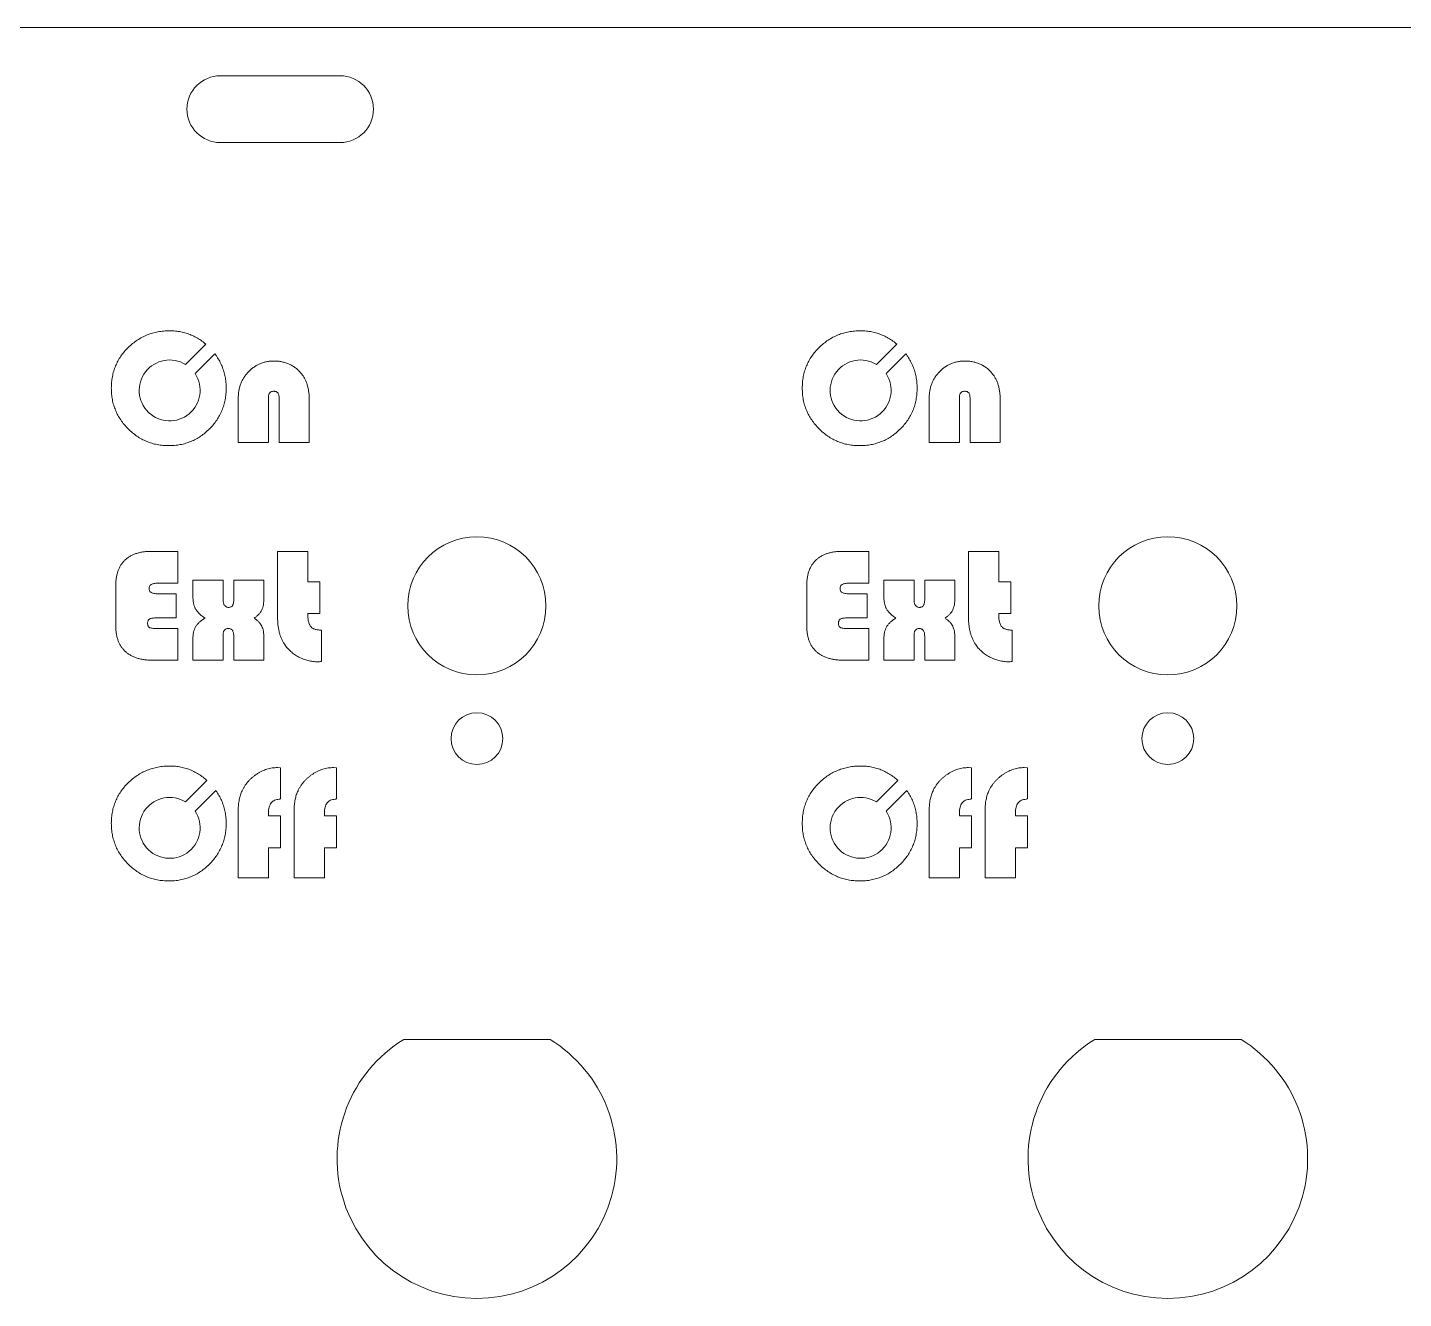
# Model space of a CAD drawing. Header units: millimetres. Extents: x 105 to 587, y 116 to 246.
# Drawn here: x 334.3 to 397.5, y 188 to 246.4 of the extents above; entities that cross this region are included whole.
import ezdxf

# ---------------------------------------------------------------- set-up
doc = ezdxf.new("R2010")
doc.units = ezdxf.units.MM

msp = doc.modelspace()

# ---------------------------------------------------------------- linework, layer by layer
at = {"color": 7, "linetype": 'Continuous', "lineweight": 15}
for p, q in [((587.181, 246.431), (104.581, 246.431)), ((348.631, 244.216), (343.131, 244.216)), ((343.131, 241.146), (348.631, 241.146)), ((342.46, 231.883), (341.529, 230.952)), ((341.971, 230.526), (342.88, 231.435)), ((374.21, 231.883), (373.279, 230.952)), ((373.721, 230.526), (374.63, 231.435)), ((343.953, 227.357), (343.953, 229.41)), ((345.342, 229.435), (345.342, 227.357)), ((345.828, 227.357), (345.828, 229.435)), ((347.217, 229.298), (347.217, 227.357)), ((375.703, 227.357), (375.703, 229.41)), ((377.092, 229.435), (377.092, 227.357)), ((377.578, 227.357), (377.578, 229.435)), ((378.967, 229.298), (378.967, 227.357)), ((345.342, 227.357), (343.953, 227.357)), ((347.217, 227.357), (345.828, 227.357)), ((377.092, 227.357), (375.703, 227.357)), ((378.967, 227.357), (377.578, 227.357)), ((339.921, 222.357), (341.176, 222.357)), ((341.176, 222.357), (341.176, 220.898)), ((345.759, 222.357), (347.148, 222.357)), ((345.759, 219.355), (345.759, 222.357)), ((347.148, 222.357), (347.148, 220.968)), ((371.671, 222.357), (372.926, 222.357)), ((372.926, 222.357), (372.926, 220.898)), ((377.509, 222.357), (378.898, 222.357)), ((377.509, 219.355), (377.509, 222.357)), ((378.898, 222.357), (378.898, 220.968)), ((338.328, 218.913), (338.328, 220.829)), ((341.176, 220.898), (340.262, 220.898)), ((341.87, 221.037), (343.259, 221.037)), ((341.87, 220.281), (341.87, 221.037)), ((343.259, 221.037), (343.259, 220.107)), ((343.745, 221.037), (345.134, 221.037)), ((343.745, 220.107), (343.745, 221.037)), ((345.134, 221.037), (345.134, 220.229)), ((347.148, 220.968), (347.703, 220.968)), ((347.703, 220.968), (347.703, 219.51)), ((370.078, 218.913), (370.078, 220.829)), ((372.926, 220.898), (372.012, 220.898)), ((373.62, 221.037), (375.009, 221.037)), ((373.62, 220.281), (373.62, 221.037)), ((375.009, 221.037), (375.009, 220.107)), ((375.495, 221.037), (376.884, 221.037)), ((375.495, 220.107), (375.495, 221.037)), ((376.884, 221.037), (376.884, 220.229)), ((378.898, 220.968), (379.453, 220.968)), ((379.453, 220.968), (379.453, 219.51)), ((340.294, 220.412), (341.106, 220.412)), ((341.106, 220.412), (341.106, 219.301)), ((372.044, 220.412), (372.856, 220.412)), ((372.856, 220.412), (372.856, 219.301)), ((347.703, 219.51), (347.148, 219.51)), ((379.453, 219.51), (378.898, 219.51)), ((341.106, 219.301), (340.146, 219.301)), ((340.211, 218.815), (341.176, 218.815)), ((341.176, 218.815), (341.176, 217.357)), ((372.856, 219.301), (371.896, 219.301)), ((371.961, 218.815), (372.926, 218.815)), ((372.926, 218.815), (372.926, 217.357)), ((341.87, 217.357), (341.87, 218.339)), ((343.259, 218.52), (343.259, 217.357)), ((343.745, 217.357), (343.745, 218.468)), ((345.134, 218.391), (345.134, 217.357)), ((347.773, 218.743), (347.773, 217.307)), ((373.62, 217.357), (373.62, 218.339)), ((375.009, 218.52), (375.009, 217.357)), ((375.495, 217.357), (375.495, 218.468)), ((376.884, 218.391), (376.884, 217.357)), ((379.523, 218.743), (379.523, 217.307)), ((341.176, 217.357), (340.044, 217.357)), ((343.259, 217.357), (341.87, 217.357)), ((345.134, 217.357), (343.745, 217.357)), ((372.926, 217.357), (371.794, 217.357)), ((375.009, 217.357), (373.62, 217.357)), ((376.884, 217.357), (375.495, 217.357)), ((342.513, 211.835), (341.529, 210.851)), ((345.755, 212.426), (345.898, 212.419)), ((345.898, 212.419), (345.898, 211.01)), ((348.324, 212.426), (348.467, 212.419)), ((348.467, 212.419), (348.467, 211.01)), ((374.263, 211.835), (373.279, 210.851)), ((377.505, 212.426), (377.648, 212.419)), ((377.648, 212.419), (377.648, 211.01)), ((380.074, 212.426), (380.217, 212.419)), ((380.217, 212.419), (380.217, 211.01)), ((341.971, 210.425), (342.923, 211.377)), ((373.721, 210.425), (374.673, 211.377)), ((343.953, 207.357), (343.953, 210.472)), ((345.342, 210.332), (345.342, 210.204)), ((345.342, 210.204), (345.898, 210.204)), ((345.898, 210.204), (345.898, 208.746)), ((346.523, 207.357), (346.523, 210.472)), ((347.912, 210.332), (347.912, 210.204)), ((347.912, 210.204), (348.467, 210.204)), ((348.467, 210.204), (348.467, 208.746)), ((375.703, 207.357), (375.703, 210.472)), ((377.092, 210.332), (377.092, 210.204)), ((377.092, 210.204), (377.648, 210.204)), ((377.648, 210.204), (377.648, 208.746)), ((378.273, 207.357), (378.273, 210.472)), ((379.662, 210.332), (379.662, 210.204)), ((379.662, 210.204), (380.217, 210.204)), ((380.217, 210.204), (380.217, 208.746)), ((345.342, 208.746), (345.342, 207.357)), ((345.898, 208.746), (345.342, 208.746)), ((347.912, 208.746), (347.912, 207.357)), ((348.467, 208.746), (347.912, 208.746)), ((377.092, 208.746), (377.092, 207.357)), ((377.648, 208.746), (377.092, 208.746)), ((379.662, 208.746), (379.662, 207.357)), ((380.217, 208.746), (379.662, 208.746)), ((345.342, 207.357), (343.953, 207.357)), ((347.912, 207.357), (346.523, 207.357)), ((377.092, 207.357), (375.703, 207.357)), ((379.662, 207.357), (378.273, 207.357)), ((358.281, 199.932), (351.556, 199.932)), ((390.031, 199.932), (383.306, 199.932))]:
    msp.add_line(p, q, dxfattribs=at)
for centre, radius in [((354.919, 219.857), 3.175), ((386.669, 219.857), 3.175), ((354.919, 213.757), 1.19), ((386.669, 213.757), 1.19)]:
    msp.add_circle(centre, radius, dxfattribs=at)
for centre, radius, start, end in [((343.131, 242.681), 1.535, 90, 270), ((348.631, 242.681), 1.535, 270, 90), ((340.802, 229.756), 1.4, 58.70258, 33.36097), ((372.552, 229.756), 1.4, 58.70258, 33.36097), ((340.802, 209.655), 1.4, 58.70258, 33.36097), ((372.552, 209.655), 1.4, 58.70258, 33.36097), ((354.919, 194.457), 6.425, 121.5548, 58.4452), ((386.669, 194.457), 6.425, 121.5548, 58.4452)]:
    msp.add_arc(centre, radius, start, end, dxfattribs=at)
for points, knots in [([(338.12, 229.859), (338.122, 229.949), (338.126, 230.128), (338.165, 230.389), (338.225, 230.64), (338.31, 230.881), (338.42, 231.11), (338.554, 231.33), (338.714, 231.538), (338.895, 231.733), (339.095, 231.91), (339.305, 232.068), (339.529, 232.199), (339.762, 232.309), (340.008, 232.392), (340.264, 232.452), (340.53, 232.489), (340.711, 232.493), (340.803, 232.496)], [0, 0, 0, 0, 0.064777, 0.127524, 0.188801, 0.249223, 0.309778, 0.370777, 0.43301, 0.496935, 0.561104, 0.623645, 0.685266, 0.746412, 0.807971, 0.870195, 0.934188, 1, 1, 1, 1]), ([(340.803, 232.496), (340.891, 232.493), (341.063, 232.489), (341.317, 232.451), (341.561, 232.39), (341.796, 232.305), (342.022, 232.195), (342.237, 232.061), (342.38, 231.951), (342.453, 231.889), (342.46, 231.883)], [0, 0, 0, 0, 0.063707, 0.1258868, 0.1868589, 0.2472547, 0.3080767, 0.3696298, 0.432535, 0.4392905, 0.4392905, 0.4392905, 0.4392905]), ([(369.87, 229.859), (369.872, 229.949), (369.876, 230.128), (369.915, 230.389), (369.975, 230.64), (370.06, 230.881), (370.17, 231.11), (370.304, 231.33), (370.464, 231.538), (370.645, 231.733), (370.845, 231.91), (371.055, 232.068), (371.279, 232.199), (371.512, 232.309), (371.758, 232.392), (372.014, 232.452), (372.28, 232.489), (372.461, 232.493), (372.553, 232.496)], [0, 0, 0, 0, 0.064777, 0.127524, 0.188801, 0.249223, 0.309778, 0.370777, 0.43301, 0.496935, 0.561104, 0.623645, 0.685266, 0.746412, 0.807971, 0.870195, 0.934188, 1, 1, 1, 1]), ([(372.553, 232.496), (372.641, 232.493), (372.813, 232.489), (373.067, 232.451), (373.311, 232.39), (373.546, 232.305), (373.772, 232.195), (373.987, 232.061), (374.13, 231.951), (374.203, 231.889), (374.21, 231.883)], [0, 0, 0, 0, 0.063707, 0.1258868, 0.1868589, 0.2472547, 0.3080767, 0.3696298, 0.432535, 0.4392905, 0.4392905, 0.4392905, 0.4392905]), ([(342.88, 231.435), (342.91, 231.394), (342.989, 231.284), (343.102, 231.096), (343.211, 230.867), (343.295, 230.629), (343.354, 230.38), (343.391, 230.123), (343.396, 229.948), (343.398, 229.859)], [0.5890067, 0.5890067, 0.5890067, 0.5890067, 0.6260519, 0.6880053, 0.7490745, 0.8103762, 0.8723111, 0.9352378, 1, 1, 1, 1]), ([(374.63, 231.435), (374.66, 231.394), (374.739, 231.284), (374.852, 231.096), (374.961, 230.867), (375.045, 230.629), (375.104, 230.38), (375.141, 230.123), (375.146, 229.948), (375.148, 229.859)], [0.5890067, 0.5890067, 0.5890067, 0.5890067, 0.6260519, 0.6880053, 0.7490745, 0.8103762, 0.8723111, 0.9352378, 1, 1, 1, 1]), ([(343.953, 229.41), (343.955, 229.468), (343.958, 229.584), (343.98, 229.753), (344.016, 229.915), (344.069, 230.07), (344.135, 230.218), (344.217, 230.359), (344.314, 230.493), (344.425, 230.618), (344.545, 230.733), (344.674, 230.833), (344.81, 230.917), (344.952, 230.987), (345.102, 231.04), (345.258, 231.079), (345.421, 231.102), (345.531, 231.105), (345.587, 231.107)], [0, 0, 0, 0, 0.0669854, 0.1315474, 0.1946821, 0.2566037, 0.3181784, 0.379821, 0.4425395, 0.5063504, 0.5700542, 0.6321918, 0.6924895, 0.7527192, 0.8128255, 0.8737427, 0.9359036, 1, 1, 1, 1]), ([(345.587, 231.107), (345.652, 231.105), (345.777, 231.102), (345.96, 231.074), (346.133, 231.03), (346.296, 230.968), (346.45, 230.887), (346.593, 230.788), (346.728, 230.672), (346.806, 230.583), (346.846, 230.537)], [0, 0, 0, 0, 0.134431, 0.26255, 0.387133, 0.508173, 0.628991, 0.74958, 0.873273, 1, 1, 1, 1]), ([(375.703, 229.41), (375.705, 229.468), (375.708, 229.584), (375.73, 229.753), (375.766, 229.915), (375.819, 230.07), (375.885, 230.218), (375.967, 230.359), (376.064, 230.493), (376.175, 230.618), (376.295, 230.733), (376.424, 230.833), (376.56, 230.917), (376.702, 230.987), (376.852, 231.04), (377.008, 231.079), (377.171, 231.102), (377.281, 231.105), (377.337, 231.107)], [0, 0, 0, 0, 0.0669854, 0.1315474, 0.1946821, 0.2566037, 0.3181784, 0.379821, 0.4425395, 0.5063504, 0.5700542, 0.6321918, 0.6924895, 0.7527192, 0.8128255, 0.8737427, 0.9359036, 1, 1, 1, 1]), ([(377.337, 231.107), (377.402, 231.105), (377.527, 231.102), (377.71, 231.074), (377.883, 231.03), (378.046, 230.968), (378.2, 230.887), (378.343, 230.788), (378.478, 230.672), (378.556, 230.583), (378.596, 230.537)], [0, 0, 0, 0, 0.134431, 0.26255, 0.387133, 0.508173, 0.628991, 0.74958, 0.873273, 1, 1, 1, 1]), ([(346.846, 230.537), (346.876, 230.499), (346.936, 230.421), (347.012, 230.293), (347.074, 230.153), (347.129, 230.004), (347.167, 229.842), (347.197, 229.671), (347.214, 229.488), (347.216, 229.362), (347.217, 229.298)], [0, 0, 0, 0, 0.110488, 0.22257, 0.338093, 0.457703, 0.583113, 0.714882, 0.853614, 1, 1, 1, 1]), ([(378.596, 230.537), (378.626, 230.499), (378.686, 230.421), (378.762, 230.293), (378.824, 230.153), (378.879, 230.004), (378.917, 229.842), (378.947, 229.671), (378.964, 229.488), (378.966, 229.362), (378.967, 229.298)], [0, 0, 0, 0, 0.110488, 0.22257, 0.338093, 0.457703, 0.583113, 0.714882, 0.853614, 1, 1, 1, 1]), ([(340.759, 227.218), (340.669, 227.22), (340.493, 227.224), (340.234, 227.263), (339.984, 227.321), (339.744, 227.407), (339.515, 227.517), (339.295, 227.65), (339.087, 227.809), (338.89, 227.989), (338.71, 228.185), (338.553, 228.395), (338.418, 228.613), (338.31, 228.844), (338.223, 229.083), (338.165, 229.333), (338.126, 229.593), (338.122, 229.769), (338.12, 229.859)], [0, 0, 0, 0, 0.064612, 0.12744, 0.188987, 0.24974, 0.310872, 0.372318, 0.435194, 0.499937, 0.564681, 0.6274, 0.688982, 0.750002, 0.810755, 0.872301, 0.935388, 1, 1, 1, 1]), ([(343.398, 229.859), (343.395, 229.769), (343.391, 229.591), (343.355, 229.33), (343.293, 229.08), (343.21, 228.838), (343.101, 228.608), (342.967, 228.389), (342.81, 228.18), (342.631, 227.984), (342.435, 227.805), (342.226, 227.648), (342.007, 227.515), (341.778, 227.405), (341.538, 227.322), (341.288, 227.261), (341.026, 227.224), (340.849, 227.22), (340.759, 227.218)], [0, 0, 0, 0, 0.065066, 0.128051, 0.189848, 0.250943, 0.311899, 0.373281, 0.435934, 0.500241, 0.564548, 0.627202, 0.688583, 0.749303, 0.810152, 0.871949, 0.934934, 1, 1, 1, 1]), ([(345.583, 229.718), (345.564, 229.717), (345.528, 229.716), (345.478, 229.703), (345.436, 229.679), (345.401, 229.648), (345.373, 229.607), (345.356, 229.557), (345.343, 229.499), (345.342, 229.457), (345.342, 229.435)], [0, 0, 0, 0, 0.1330866, 0.2519312, 0.3627224, 0.4693201, 0.5832695, 0.7060223, 0.8441509, 1, 1, 1, 1]), ([(345.828, 229.435), (345.827, 229.457), (345.826, 229.498), (345.816, 229.557), (345.796, 229.606), (345.77, 229.649), (345.733, 229.679), (345.69, 229.703), (345.639, 229.716), (345.602, 229.717), (345.583, 229.718)], [0, 0, 0, 0, 0.154707, 0.291203, 0.41386, 0.525471, 0.63308, 0.745178, 0.865489, 1, 1, 1, 1]), ([(372.509, 227.218), (372.419, 227.22), (372.243, 227.224), (371.984, 227.263), (371.734, 227.321), (371.494, 227.407), (371.265, 227.517), (371.045, 227.65), (370.837, 227.809), (370.64, 227.989), (370.46, 228.185), (370.303, 228.395), (370.168, 228.613), (370.06, 228.844), (369.973, 229.083), (369.915, 229.333), (369.876, 229.593), (369.872, 229.769), (369.87, 229.859)], [0, 0, 0, 0, 0.064612, 0.12744, 0.188987, 0.24974, 0.310872, 0.372318, 0.435194, 0.499937, 0.564681, 0.6274, 0.688982, 0.750002, 0.810755, 0.872301, 0.935388, 1, 1, 1, 1]), ([(375.148, 229.859), (375.145, 229.769), (375.141, 229.591), (375.105, 229.33), (375.043, 229.08), (374.96, 228.838), (374.851, 228.608), (374.717, 228.389), (374.56, 228.18), (374.381, 227.984), (374.185, 227.805), (373.976, 227.648), (373.757, 227.515), (373.528, 227.405), (373.288, 227.322), (373.038, 227.261), (372.776, 227.224), (372.599, 227.22), (372.509, 227.218)], [0, 0, 0, 0, 0.065066, 0.128051, 0.189848, 0.250943, 0.311899, 0.373281, 0.435934, 0.500241, 0.564548, 0.627202, 0.688583, 0.749303, 0.810152, 0.871949, 0.934934, 1, 1, 1, 1]), ([(377.333, 229.718), (377.314, 229.717), (377.278, 229.716), (377.228, 229.703), (377.186, 229.679), (377.151, 229.648), (377.123, 229.607), (377.106, 229.557), (377.093, 229.499), (377.092, 229.457), (377.092, 229.435)], [0, 0, 0, 0, 0.1330866, 0.2519312, 0.3627224, 0.4693201, 0.5832695, 0.7060223, 0.8441509, 1, 1, 1, 1]), ([(377.578, 229.435), (377.577, 229.457), (377.576, 229.498), (377.566, 229.557), (377.546, 229.606), (377.52, 229.649), (377.483, 229.679), (377.44, 229.703), (377.389, 229.716), (377.352, 229.717), (377.333, 229.718)], [0, 0, 0, 0, 0.154707, 0.291203, 0.41386, 0.525471, 0.63308, 0.745178, 0.865489, 1, 1, 1, 1]), ([(338.328, 220.829), (338.329, 220.888), (338.332, 221.003), (338.352, 221.17), (338.384, 221.327), (338.429, 221.474), (338.488, 221.611), (338.561, 221.737), (338.646, 221.853), (338.744, 221.959), (338.854, 222.052), (338.976, 222.134), (339.107, 222.203), (339.25, 222.26), (339.403, 222.303), (339.566, 222.335), (339.74, 222.353), (339.86, 222.355), (339.921, 222.357)], [0, 0, 0, 0, 0.070532, 0.137149, 0.200755, 0.261892, 0.320772, 0.378699, 0.435608, 0.492827, 0.550189, 0.608118, 0.667309, 0.727854, 0.791231, 0.857296, 0.926443, 1, 1, 1, 1]), ([(370.078, 220.829), (370.079, 220.888), (370.082, 221.003), (370.102, 221.17), (370.134, 221.327), (370.179, 221.474), (370.238, 221.611), (370.311, 221.737), (370.396, 221.853), (370.494, 221.959), (370.604, 222.052), (370.726, 222.134), (370.857, 222.203), (371, 222.26), (371.153, 222.303), (371.316, 222.335), (371.49, 222.353), (371.61, 222.355), (371.671, 222.357)], [0, 0, 0, 0, 0.070532, 0.137149, 0.200755, 0.261892, 0.320772, 0.378699, 0.435608, 0.492827, 0.550189, 0.608118, 0.667309, 0.727854, 0.791231, 0.857296, 0.926443, 1, 1, 1, 1]), ([(340.262, 220.898), (340.23, 220.898), (340.17, 220.898), (340.087, 220.885), (340.017, 220.868), (339.959, 220.842), (339.913, 220.808), (339.878, 220.766), (339.86, 220.715), (339.857, 220.679), (339.856, 220.661)], [0, 0, 0, 0, 0.180869, 0.338609, 0.474632, 0.592275, 0.697858, 0.795705, 0.894517, 1, 1, 1, 1]), ([(372.012, 220.898), (371.98, 220.898), (371.92, 220.898), (371.837, 220.885), (371.767, 220.868), (371.709, 220.842), (371.663, 220.808), (371.628, 220.766), (371.61, 220.715), (371.607, 220.679), (371.606, 220.661)], [0, 0, 0, 0, 0.180869, 0.338609, 0.474632, 0.592275, 0.697858, 0.795705, 0.894517, 1, 1, 1, 1]), ([(339.856, 220.661), (339.857, 220.639), (339.86, 220.598), (339.877, 220.542), (339.908, 220.497), (339.953, 220.462), (340.014, 220.439), (340.091, 220.425), (340.187, 220.413), (340.256, 220.413), (340.294, 220.412)], [0, 0, 0, 0, 0.113418, 0.210372, 0.302211, 0.393275, 0.501212, 0.637705, 0.802423, 1, 1, 1, 1]), ([(342.427, 219.295), (342.379, 219.327), (342.287, 219.39), (342.166, 219.494), (342.067, 219.601), (341.991, 219.713), (341.935, 219.835), (341.898, 219.971), (341.873, 220.121), (341.871, 220.226), (341.87, 220.281)], [0, 0, 0, 0, 0.146016, 0.279398, 0.399717, 0.51038, 0.619373, 0.735603, 0.862612, 1, 1, 1, 1]), ([(343.259, 220.107), (343.26, 220.085), (343.261, 220.042), (343.275, 219.981), (343.294, 219.925), (343.325, 219.877), (343.362, 219.838), (343.404, 219.809), (343.451, 219.79), (343.485, 219.788), (343.502, 219.787)], [0, 0, 0, 0, 0.150516, 0.286897, 0.418748, 0.545097, 0.665061, 0.776609, 0.885493, 1, 1, 1, 1]), ([(343.502, 219.787), (343.521, 219.788), (343.557, 219.79), (343.608, 219.805), (343.652, 219.83), (343.686, 219.868), (343.714, 219.913), (343.731, 219.97), (343.744, 220.035), (343.745, 220.082), (343.745, 220.107)], [0, 0, 0, 0, 0.1260085, 0.2368796, 0.3440505, 0.4512214, 0.5648871, 0.6921345, 0.8365221, 1, 1, 1, 1]), ([(345.134, 220.229), (345.133, 220.174), (345.13, 220.069), (345.113, 219.92), (345.08, 219.787), (345.035, 219.669), (344.974, 219.562), (344.893, 219.466), (344.796, 219.374), (344.72, 219.322), (344.68, 219.295)], [0, 0, 0, 0, 0.15099, 0.288016, 0.411755, 0.524564, 0.633522, 0.747777, 0.86857, 1, 1, 1, 1]), ([(371.606, 220.661), (371.607, 220.639), (371.61, 220.598), (371.627, 220.542), (371.658, 220.497), (371.703, 220.462), (371.764, 220.439), (371.841, 220.425), (371.937, 220.413), (372.006, 220.413), (372.044, 220.412)], [0, 0, 0, 0, 0.113418, 0.210372, 0.302211, 0.393275, 0.501212, 0.637705, 0.802423, 1, 1, 1, 1]), ([(374.177, 219.295), (374.129, 219.327), (374.037, 219.39), (373.916, 219.494), (373.817, 219.601), (373.741, 219.713), (373.685, 219.835), (373.648, 219.971), (373.623, 220.121), (373.621, 220.226), (373.62, 220.281)], [0, 0, 0, 0, 0.146016, 0.279398, 0.399717, 0.51038, 0.619373, 0.735603, 0.862612, 1, 1, 1, 1]), ([(375.009, 220.107), (375.01, 220.085), (375.011, 220.042), (375.025, 219.981), (375.044, 219.925), (375.075, 219.877), (375.112, 219.838), (375.154, 219.809), (375.201, 219.79), (375.235, 219.788), (375.252, 219.787)], [0, 0, 0, 0, 0.150516, 0.286897, 0.418748, 0.545097, 0.665061, 0.776609, 0.885493, 1, 1, 1, 1]), ([(375.252, 219.787), (375.271, 219.788), (375.307, 219.79), (375.358, 219.805), (375.402, 219.83), (375.436, 219.868), (375.464, 219.913), (375.481, 219.97), (375.494, 220.035), (375.495, 220.082), (375.495, 220.107)], [0, 0, 0, 0, 0.1260085, 0.2368796, 0.3440505, 0.4512214, 0.5648871, 0.6921345, 0.8365221, 1, 1, 1, 1]), ([(376.884, 220.229), (376.883, 220.174), (376.88, 220.069), (376.863, 219.92), (376.83, 219.787), (376.785, 219.669), (376.724, 219.562), (376.643, 219.466), (376.546, 219.374), (376.47, 219.322), (376.43, 219.295)], [0, 0, 0, 0, 0.15099, 0.288016, 0.411755, 0.524564, 0.633522, 0.747777, 0.86857, 1, 1, 1, 1]), ([(347.148, 219.51), (347.148, 219.474), (347.149, 219.407), (347.156, 219.311), (347.164, 219.223), (347.18, 219.144), (347.198, 219.072), (347.221, 219.009), (347.248, 218.955), (347.28, 218.908), (347.317, 218.867), (347.363, 218.836), (347.414, 218.805), (347.473, 218.783), (347.537, 218.764), (347.61, 218.754), (347.689, 218.744), (347.744, 218.744), (347.773, 218.743)], [0, 0, 0, 0, 0.09066, 0.173081, 0.249236, 0.318694, 0.382379, 0.439142, 0.491379, 0.539072, 0.585343, 0.632816, 0.683465, 0.736737, 0.79501, 0.857533, 0.926156, 1, 1, 1, 1]), ([(378.898, 219.51), (378.898, 219.474), (378.899, 219.407), (378.906, 219.311), (378.914, 219.223), (378.93, 219.144), (378.948, 219.072), (378.971, 219.009), (378.998, 218.955), (379.03, 218.908), (379.067, 218.867), (379.113, 218.836), (379.164, 218.805), (379.223, 218.783), (379.287, 218.764), (379.36, 218.754), (379.439, 218.744), (379.494, 218.744), (379.523, 218.743)], [0, 0, 0, 0, 0.09066, 0.173081, 0.249236, 0.318694, 0.382379, 0.439142, 0.491379, 0.539072, 0.585343, 0.632816, 0.683465, 0.736737, 0.79501, 0.857533, 0.926156, 1, 1, 1, 1]), ([(340.044, 217.357), (339.976, 217.358), (339.846, 217.361), (339.655, 217.379), (339.477, 217.41), (339.31, 217.453), (339.156, 217.51), (339.014, 217.579), (338.884, 217.661), (338.767, 217.755), (338.663, 217.861), (338.573, 217.978), (338.498, 218.108), (338.436, 218.247), (338.387, 218.398), (338.352, 218.56), (338.332, 218.732), (338.329, 218.852), (338.328, 218.913)], [0, 0, 0, 0, 0.076447, 0.148673, 0.217088, 0.282052, 0.343786, 0.40331, 0.461093, 0.517485, 0.573259, 0.629212, 0.685365, 0.742924, 0.80255, 0.864752, 0.930533, 1, 1, 1, 1]), ([(340.146, 219.301), (340.115, 219.301), (340.059, 219.3), (339.982, 219.289), (339.919, 219.273), (339.868, 219.249), (339.83, 219.215), (339.805, 219.17), (339.789, 219.117), (339.788, 219.079), (339.787, 219.058)], [0, 0, 0, 0, 0.182622, 0.336255, 0.466978, 0.57386, 0.670758, 0.769131, 0.875681, 1, 1, 1, 1]), ([(339.787, 219.058), (339.788, 219.035), (339.789, 218.993), (339.804, 218.936), (339.83, 218.89), (339.872, 218.858), (339.929, 218.838), (340.004, 218.825), (340.1, 218.817), (340.172, 218.816), (340.211, 218.815)], [0, 0, 0, 0, 0.1203, 0.220973, 0.309768, 0.392414, 0.492454, 0.624239, 0.794338, 1, 1, 1, 1]), ([(341.87, 218.339), (341.871, 218.393), (341.873, 218.496), (341.898, 218.643), (341.935, 218.776), (341.99, 218.895), (342.068, 219.003), (342.165, 219.106), (342.287, 219.205), (342.379, 219.264), (342.427, 219.295)], [0, 0, 0, 0, 0.138355, 0.265223, 0.381165, 0.489872, 0.599748, 0.720491, 0.853623, 1, 1, 1, 1]), ([(343.499, 218.815), (343.48, 218.814), (343.444, 218.813), (343.394, 218.799), (343.351, 218.776), (343.317, 218.742), (343.29, 218.699), (343.272, 218.647), (343.26, 218.587), (343.259, 218.543), (343.259, 218.52)], [0, 0, 0, 0, 0.1301779, 0.2470931, 0.3554629, 0.4631406, 0.5753239, 0.7000763, 0.8400776, 1, 1, 1, 1]), ([(343.745, 218.468), (343.744, 218.495), (343.742, 218.546), (343.732, 218.617), (343.713, 218.678), (343.686, 218.728), (343.65, 218.768), (343.606, 218.796), (343.555, 218.812), (343.518, 218.814), (343.499, 218.815)], [0, 0, 0, 0, 0.168556, 0.316147, 0.446022, 0.56155, 0.66798, 0.771943, 0.880528, 1, 1, 1, 1]), ([(344.68, 219.295), (344.72, 219.267), (344.796, 219.213), (344.894, 219.121), (344.975, 219.026), (345.036, 218.923), (345.081, 218.81), (345.112, 218.684), (345.13, 218.543), (345.133, 218.443), (345.134, 218.391)], [0, 0, 0, 0, 0.13708, 0.262643, 0.377822, 0.487145, 0.598321, 0.719284, 0.853003, 1, 1, 1, 1]), ([(346.075, 218.095), (346.049, 218.135), (345.998, 218.218), (345.934, 218.353), (345.88, 218.496), (345.836, 218.649), (345.801, 218.812), (345.776, 218.984), (345.762, 219.167), (345.76, 219.291), (345.759, 219.355)], [0, 0, 0, 0, 0.109271, 0.22157, 0.337766, 0.458644, 0.584097, 0.716347, 0.854236, 1, 1, 1, 1]), ([(371.794, 217.357), (371.726, 217.358), (371.596, 217.361), (371.405, 217.379), (371.227, 217.41), (371.06, 217.453), (370.906, 217.51), (370.764, 217.579), (370.634, 217.661), (370.517, 217.755), (370.413, 217.861), (370.323, 217.978), (370.248, 218.108), (370.186, 218.247), (370.137, 218.398), (370.102, 218.56), (370.082, 218.732), (370.079, 218.852), (370.078, 218.913)], [0, 0, 0, 0, 0.076447, 0.148673, 0.217088, 0.282052, 0.343786, 0.40331, 0.461093, 0.517485, 0.573259, 0.629212, 0.685365, 0.742924, 0.80255, 0.864752, 0.930533, 1, 1, 1, 1]), ([(371.896, 219.301), (371.865, 219.301), (371.809, 219.3), (371.732, 219.289), (371.669, 219.273), (371.618, 219.249), (371.58, 219.215), (371.555, 219.17), (371.539, 219.117), (371.538, 219.079), (371.537, 219.058)], [0, 0, 0, 0, 0.182622, 0.336255, 0.466978, 0.57386, 0.670758, 0.769131, 0.875681, 1, 1, 1, 1]), ([(371.537, 219.058), (371.538, 219.035), (371.539, 218.993), (371.554, 218.936), (371.58, 218.89), (371.622, 218.858), (371.679, 218.838), (371.754, 218.825), (371.85, 218.817), (371.922, 218.816), (371.961, 218.815)], [0, 0, 0, 0, 0.1203, 0.220973, 0.309768, 0.392414, 0.492454, 0.624239, 0.794338, 1, 1, 1, 1]), ([(373.62, 218.339), (373.621, 218.393), (373.623, 218.496), (373.648, 218.643), (373.685, 218.776), (373.74, 218.895), (373.818, 219.003), (373.915, 219.106), (374.037, 219.205), (374.129, 219.264), (374.177, 219.295)], [0, 0, 0, 0, 0.138355, 0.265223, 0.381165, 0.489872, 0.599748, 0.720491, 0.853623, 1, 1, 1, 1]), ([(375.249, 218.815), (375.23, 218.814), (375.194, 218.813), (375.144, 218.799), (375.101, 218.776), (375.067, 218.742), (375.04, 218.699), (375.022, 218.647), (375.01, 218.587), (375.009, 218.543), (375.009, 218.52)], [0, 0, 0, 0, 0.1301779, 0.2470931, 0.3554629, 0.4631406, 0.5753239, 0.7000763, 0.8400776, 1, 1, 1, 1]), ([(375.495, 218.468), (375.494, 218.495), (375.492, 218.546), (375.482, 218.617), (375.463, 218.678), (375.436, 218.728), (375.4, 218.768), (375.356, 218.796), (375.305, 218.812), (375.268, 218.814), (375.249, 218.815)], [0, 0, 0, 0, 0.168556, 0.316147, 0.446022, 0.56155, 0.66798, 0.771943, 0.880528, 1, 1, 1, 1]), ([(376.43, 219.295), (376.47, 219.267), (376.546, 219.213), (376.644, 219.121), (376.725, 219.026), (376.786, 218.923), (376.831, 218.81), (376.862, 218.684), (376.88, 218.543), (376.883, 218.443), (376.884, 218.391)], [0, 0, 0, 0, 0.13708, 0.262643, 0.377822, 0.487145, 0.598321, 0.719284, 0.853003, 1, 1, 1, 1]), ([(377.825, 218.095), (377.799, 218.135), (377.748, 218.218), (377.684, 218.353), (377.63, 218.496), (377.586, 218.649), (377.551, 218.812), (377.526, 218.984), (377.512, 219.167), (377.51, 219.291), (377.509, 219.355)], [0, 0, 0, 0, 0.109271, 0.22157, 0.337766, 0.458644, 0.584097, 0.716347, 0.854236, 1, 1, 1, 1]), ([(347.615, 217.287), (347.539, 217.29), (347.386, 217.296), (347.161, 217.337), (346.944, 217.406), (346.735, 217.5), (346.539, 217.617), (346.364, 217.758), (346.204, 217.914), (346.118, 218.034), (346.075, 218.095)], [0, 0, 0, 0, 0.127374, 0.252297, 0.378045, 0.505002, 0.631709, 0.755055, 0.87718, 1, 1, 1, 1]), ([(379.365, 217.287), (379.289, 217.29), (379.136, 217.296), (378.911, 217.337), (378.694, 217.406), (378.485, 217.5), (378.289, 217.617), (378.114, 217.758), (377.954, 217.914), (377.868, 218.034), (377.825, 218.095)], [0, 0, 0, 0, 0.127374, 0.252297, 0.378045, 0.505002, 0.631709, 0.755055, 0.87718, 1, 1, 1, 1]), ([(347.773, 217.307), (347.742, 217.301), (347.69, 217.292), (347.637, 217.289), (347.615, 217.287)], [0, 0, 0, 0, 0.58817, 1, 1, 1, 1]), ([(379.523, 217.307), (379.492, 217.301), (379.44, 217.292), (379.387, 217.289), (379.365, 217.287)], [0, 0, 0, 0, 0.58817, 1, 1, 1, 1]), ([(338.12, 209.859), (338.122, 209.949), (338.126, 210.128), (338.165, 210.389), (338.225, 210.64), (338.31, 210.881), (338.42, 211.11), (338.554, 211.33), (338.714, 211.538), (338.895, 211.733), (339.095, 211.91), (339.305, 212.068), (339.529, 212.199), (339.762, 212.309), (340.008, 212.392), (340.264, 212.452), (340.53, 212.489), (340.711, 212.493), (340.803, 212.496)], [0, 0, 0, 0, 0.064777, 0.127524, 0.188801, 0.249223, 0.309778, 0.370777, 0.43301, 0.496935, 0.561104, 0.623645, 0.685266, 0.746412, 0.807971, 0.870195, 0.934188, 1, 1, 1, 1]), ([(340.803, 212.496), (340.891, 212.493), (341.063, 212.489), (341.317, 212.451), (341.561, 212.39), (341.796, 212.305), (342.022, 212.195), (342.237, 212.061), (342.399, 211.937), (342.489, 211.858), (342.513, 211.835)], [0, 0, 0, 0, 0.063707, 0.1258868, 0.1868589, 0.2472547, 0.3080767, 0.3696298, 0.432535, 0.4567152, 0.4567152, 0.4567152, 0.4567152]), ([(369.87, 209.859), (369.872, 209.949), (369.876, 210.128), (369.915, 210.389), (369.975, 210.64), (370.06, 210.881), (370.17, 211.11), (370.304, 211.33), (370.464, 211.538), (370.645, 211.733), (370.845, 211.91), (371.055, 212.068), (371.279, 212.199), (371.512, 212.309), (371.758, 212.392), (372.014, 212.452), (372.28, 212.489), (372.461, 212.493), (372.553, 212.496)], [0, 0, 0, 0, 0.064777, 0.127524, 0.188801, 0.249223, 0.309778, 0.370777, 0.43301, 0.496935, 0.561104, 0.623645, 0.685266, 0.746412, 0.807971, 0.870195, 0.934188, 1, 1, 1, 1]), ([(372.553, 212.496), (372.641, 212.493), (372.813, 212.489), (373.067, 212.451), (373.311, 212.39), (373.546, 212.305), (373.772, 212.195), (373.987, 212.061), (374.149, 211.937), (374.239, 211.858), (374.263, 211.835)], [0, 0, 0, 0, 0.063707, 0.1258868, 0.1868589, 0.2472547, 0.3080767, 0.3696298, 0.432535, 0.4567152, 0.4567152, 0.4567152, 0.4567152]), ([(344.129, 211.362), (344.148, 211.4), (344.187, 211.477), (344.253, 211.587), (344.328, 211.691), (344.409, 211.79), (344.498, 211.883), (344.594, 211.971), (344.697, 212.053), (344.806, 212.13), (344.92, 212.199), (345.035, 212.26), (345.153, 212.311), (345.27, 212.354), (345.39, 212.385), (345.51, 212.409), (345.632, 212.424), (345.714, 212.425), (345.755, 212.426)], [0, 0, 0, 0, 0.063391, 0.126024, 0.18804, 0.250637, 0.313713, 0.377202, 0.441782, 0.507317, 0.572591, 0.636698, 0.698735, 0.760187, 0.82006, 0.880127, 0.939979, 1, 1, 1, 1]), ([(346.699, 211.362), (346.718, 211.4), (346.757, 211.477), (346.823, 211.587), (346.897, 211.691), (346.979, 211.79), (347.068, 211.883), (347.164, 211.971), (347.267, 212.053), (347.376, 212.13), (347.489, 212.199), (347.605, 212.26), (347.722, 212.311), (347.839, 212.354), (347.959, 212.385), (348.079, 212.409), (348.201, 212.424), (348.283, 212.425), (348.324, 212.426)], [0, 0, 0, 0, 0.063391, 0.126024, 0.18804, 0.250637, 0.313713, 0.377202, 0.441782, 0.507317, 0.572591, 0.636698, 0.698735, 0.760187, 0.82006, 0.880127, 0.939979, 1, 1, 1, 1]), ([(375.879, 211.362), (375.898, 211.4), (375.937, 211.477), (376.003, 211.587), (376.078, 211.691), (376.159, 211.79), (376.248, 211.883), (376.344, 211.971), (376.447, 212.053), (376.556, 212.13), (376.67, 212.199), (376.785, 212.26), (376.903, 212.311), (377.02, 212.354), (377.14, 212.385), (377.26, 212.409), (377.382, 212.424), (377.464, 212.425), (377.505, 212.426)], [0, 0, 0, 0, 0.063391, 0.126024, 0.18804, 0.250637, 0.313713, 0.377202, 0.441782, 0.507317, 0.572591, 0.636698, 0.698735, 0.760187, 0.82006, 0.880127, 0.939979, 1, 1, 1, 1]), ([(378.449, 211.362), (378.468, 211.4), (378.507, 211.477), (378.573, 211.587), (378.647, 211.691), (378.729, 211.79), (378.818, 211.883), (378.914, 211.971), (379.017, 212.053), (379.126, 212.13), (379.239, 212.199), (379.355, 212.26), (379.472, 212.311), (379.589, 212.354), (379.709, 212.385), (379.829, 212.409), (379.951, 212.424), (380.033, 212.425), (380.074, 212.426)], [0, 0, 0, 0, 0.063391, 0.126024, 0.18804, 0.250637, 0.313713, 0.377202, 0.441782, 0.507317, 0.572591, 0.636698, 0.698735, 0.760187, 0.82006, 0.880127, 0.939979, 1, 1, 1, 1]), ([(342.923, 211.377), (342.938, 211.355), (343.001, 211.263), (343.102, 211.096), (343.211, 210.867), (343.295, 210.629), (343.354, 210.38), (343.391, 210.123), (343.396, 209.948), (343.398, 209.859)], [0.6066045, 0.6066045, 0.6066045, 0.6066045, 0.6260519, 0.6880053, 0.7490745, 0.8103762, 0.8723111, 0.9352378, 1, 1, 1, 1]), ([(343.953, 210.472), (343.955, 210.556), (343.958, 210.718), (343.994, 210.95), (344.045, 211.166), (344.102, 211.298), (344.129, 211.362)], [0, 0, 0, 0, 0.274508, 0.531228, 0.771378, 1, 1, 1, 1]), ([(346.523, 210.472), (346.525, 210.556), (346.528, 210.718), (346.563, 210.95), (346.615, 211.166), (346.671, 211.298), (346.699, 211.362)], [0, 0, 0, 0, 0.274508, 0.531228, 0.771378, 1, 1, 1, 1]), ([(374.673, 211.377), (374.688, 211.355), (374.751, 211.263), (374.852, 211.096), (374.961, 210.867), (375.045, 210.629), (375.104, 210.38), (375.141, 210.123), (375.146, 209.948), (375.148, 209.859)], [0.6066045, 0.6066045, 0.6066045, 0.6066045, 0.6260519, 0.6880053, 0.7490745, 0.8103762, 0.8723111, 0.9352378, 1, 1, 1, 1]), ([(375.703, 210.472), (375.705, 210.556), (375.708, 210.718), (375.744, 210.95), (375.795, 211.166), (375.852, 211.298), (375.879, 211.362)], [0, 0, 0, 0, 0.274508, 0.531228, 0.771378, 1, 1, 1, 1]), ([(378.273, 210.472), (378.275, 210.556), (378.278, 210.718), (378.313, 210.95), (378.365, 211.166), (378.421, 211.298), (378.449, 211.362)], [0, 0, 0, 0, 0.274508, 0.531228, 0.771378, 1, 1, 1, 1]), ([(345.835, 210.968), (345.797, 210.966), (345.725, 210.964), (345.625, 210.93), (345.537, 210.879), (345.466, 210.803), (345.409, 210.711), (345.371, 210.599), (345.345, 210.472), (345.343, 210.38), (345.342, 210.332)], [0, 0, 0, 0, 0.1231064, 0.2356925, 0.344122, 0.4552697, 0.5728993, 0.6994469, 0.8414216, 1, 1, 1, 1]), ([(345.898, 211.01), (345.886, 210.998), (345.868, 210.98), (345.844, 210.971), (345.835, 210.968)], [0, 0, 0, 0, 0.632185, 1, 1, 1, 1]), ([(348.404, 210.968), (348.367, 210.966), (348.295, 210.964), (348.195, 210.93), (348.107, 210.879), (348.036, 210.803), (347.978, 210.711), (347.94, 210.599), (347.915, 210.472), (347.913, 210.38), (347.912, 210.332)], [0, 0, 0, 0, 0.1231064, 0.2356925, 0.344122, 0.4552697, 0.5728993, 0.6994469, 0.8414216, 1, 1, 1, 1]), ([(348.467, 211.01), (348.456, 210.998), (348.438, 210.98), (348.413, 210.971), (348.404, 210.968)], [0, 0, 0, 0, 0.632185, 1, 1, 1, 1]), ([(377.585, 210.968), (377.547, 210.966), (377.475, 210.964), (377.375, 210.93), (377.287, 210.879), (377.216, 210.803), (377.159, 210.711), (377.121, 210.599), (377.095, 210.472), (377.093, 210.38), (377.092, 210.332)], [0, 0, 0, 0, 0.1231064, 0.2356925, 0.344122, 0.4552697, 0.5728993, 0.6994469, 0.8414216, 1, 1, 1, 1]), ([(377.648, 211.01), (377.636, 210.998), (377.618, 210.98), (377.594, 210.971), (377.585, 210.968)], [0, 0, 0, 0, 0.632185, 1, 1, 1, 1]), ([(380.154, 210.968), (380.117, 210.966), (380.045, 210.964), (379.945, 210.93), (379.857, 210.879), (379.786, 210.803), (379.728, 210.711), (379.69, 210.599), (379.665, 210.472), (379.663, 210.38), (379.662, 210.332)], [0, 0, 0, 0, 0.1231064, 0.2356925, 0.344122, 0.4552697, 0.5728993, 0.6994469, 0.8414216, 1, 1, 1, 1]), ([(380.217, 211.01), (380.206, 210.998), (380.188, 210.98), (380.163, 210.971), (380.154, 210.968)], [0, 0, 0, 0, 0.632185, 1, 1, 1, 1]), ([(340.759, 207.218), (340.669, 207.22), (340.493, 207.224), (340.234, 207.263), (339.984, 207.321), (339.744, 207.407), (339.515, 207.517), (339.295, 207.65), (339.087, 207.809), (338.89, 207.989), (338.71, 208.185), (338.553, 208.395), (338.418, 208.613), (338.31, 208.844), (338.223, 209.083), (338.165, 209.333), (338.126, 209.593), (338.122, 209.769), (338.12, 209.859)], [0, 0, 0, 0, 0.064612, 0.12744, 0.188987, 0.24974, 0.310872, 0.372318, 0.435194, 0.499937, 0.564681, 0.6274, 0.688982, 0.750002, 0.810755, 0.872301, 0.935388, 1, 1, 1, 1]), ([(343.398, 209.859), (343.395, 209.769), (343.391, 209.591), (343.355, 209.33), (343.293, 209.08), (343.21, 208.838), (343.101, 208.608), (342.967, 208.389), (342.81, 208.18), (342.631, 207.984), (342.435, 207.805), (342.226, 207.648), (342.007, 207.515), (341.778, 207.405), (341.538, 207.322), (341.288, 207.261), (341.026, 207.224), (340.849, 207.22), (340.759, 207.218)], [0, 0, 0, 0, 0.065066, 0.128051, 0.189848, 0.250943, 0.311899, 0.373281, 0.435934, 0.500241, 0.564548, 0.627202, 0.688583, 0.749303, 0.810152, 0.871949, 0.934934, 1, 1, 1, 1]), ([(372.509, 207.218), (372.419, 207.22), (372.243, 207.224), (371.984, 207.263), (371.734, 207.321), (371.494, 207.407), (371.265, 207.517), (371.045, 207.65), (370.837, 207.809), (370.64, 207.989), (370.46, 208.185), (370.303, 208.395), (370.168, 208.613), (370.06, 208.844), (369.973, 209.083), (369.915, 209.333), (369.876, 209.593), (369.872, 209.769), (369.87, 209.859)], [0, 0, 0, 0, 0.064612, 0.12744, 0.188987, 0.24974, 0.310872, 0.372318, 0.435194, 0.499937, 0.564681, 0.6274, 0.688982, 0.750002, 0.810755, 0.872301, 0.935388, 1, 1, 1, 1]), ([(375.148, 209.859), (375.145, 209.769), (375.141, 209.591), (375.105, 209.33), (375.043, 209.08), (374.96, 208.838), (374.851, 208.608), (374.717, 208.389), (374.56, 208.18), (374.381, 207.984), (374.185, 207.805), (373.976, 207.648), (373.757, 207.515), (373.528, 207.405), (373.288, 207.322), (373.038, 207.261), (372.776, 207.224), (372.599, 207.22), (372.509, 207.218)], [0, 0, 0, 0, 0.065066, 0.128051, 0.189848, 0.250943, 0.311899, 0.373281, 0.435934, 0.500241, 0.564548, 0.627202, 0.688583, 0.749303, 0.810152, 0.871949, 0.934934, 1, 1, 1, 1])]:
    msp.add_open_spline(points, degree=3, knots=knots, dxfattribs=at)

doc.saveas('drawing.dxf')
